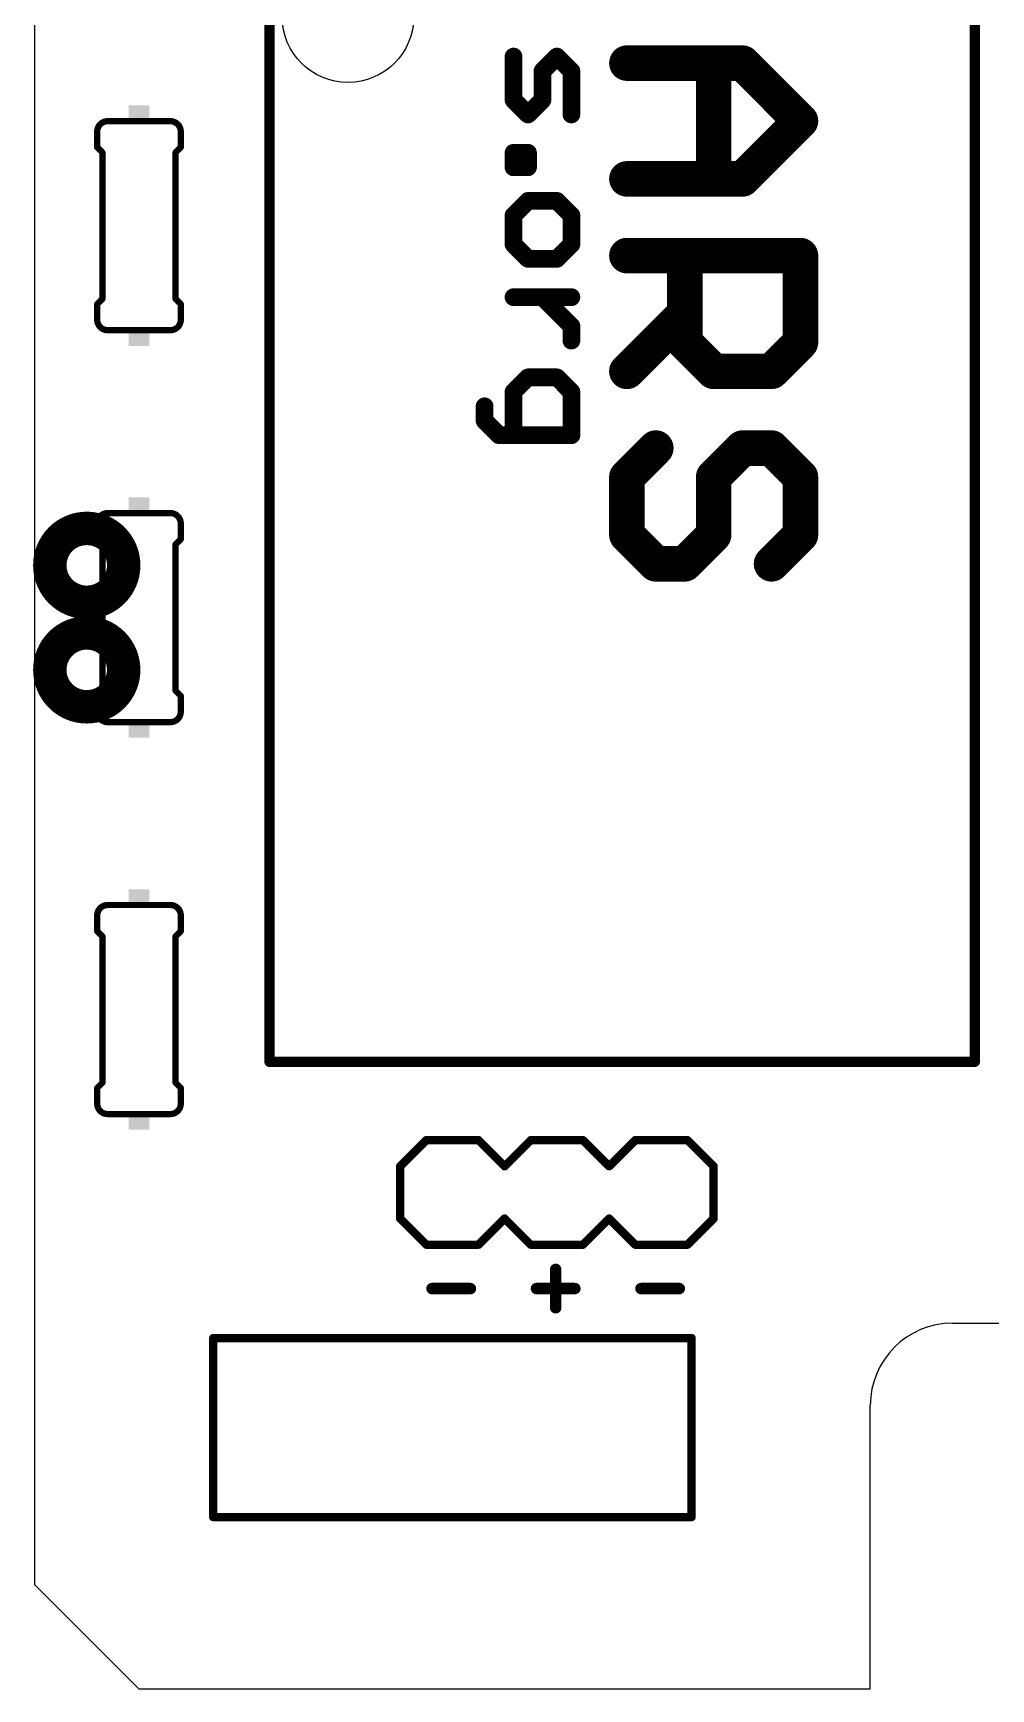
# Model space of a CAD drawing. Extents: x 0 to 99.1, y -0.2 to 81.5.
# Drawn here: x -0.03 to 23.25, y 0 to 40.24 of the extents above; entities that cross this region are included whole.
import ezdxf

# ---------------------------------------------------------------- set-up
doc = ezdxf.new("R2010")
doc.units = 0
doc.layers.add('20', color=178, linetype='CONTINUOUS')
doc.layers.add('21', color=32, linetype='CONTINUOUS')

# ---------------------------------------------------------------- blocks, each defined once
blk = doc.blocks.new('RECT')
blk.add_solid([(-0.5, -0.5), (0.5, -0.5), (-0.5, 0.5), (0.5, 0.5)])

msp = doc.modelspace()

# ---------------------------------------------------------------- linework, layer by layer
at = {"layer": '20'}
for p, q in [((0, 78.74), (0, 2.54)), ((22.32, 8.89), (51.34, 8.89)), ((20.32, 0), (20.32, 6.89)), ((0, 2.54), (2.54, 0)), ((2.54, 0), (20.32, 0))]:
    msp.add_line(p, q, dxfattribs=at)
msp.add_circle((7.62, 40.64), 1.6, dxfattribs=at)
msp.add_arc((22.32, 6.89), 2, 90, 180, dxfattribs=at)
at = {"layer": '21'}
for points, const_width in [([(5.715, 15.24), (5.715, 66.675)], 0.254), ([(22.86, 66.675), (22.86, 15.24)], 0.254), ([(11.6459, 39.6697), (11.6459, 38.6147)], 0.4318), ([(12.3492, 39.318), (12.7009, 39.6697)], 0.4318), ([(12.7009, 39.6697), (13.0526, 39.318)], 0.4318), ([(14.4018, 39.5104), (17.2151, 39.5104)], 0.8636), ([(16.5118, 39.5104), (16.5118, 36.6971)], 0.8636), ([(17.2151, 39.5104), (18.6218, 38.1037)], 0.8636), ([(12.3492, 38.6147), (12.3492, 39.318)], 0.4318), ([(13.0526, 39.318), (13.0526, 38.263)], 0.4318), ([(11.6459, 38.6147), (11.9976, 38.263)], 0.4318), ([(11.9976, 38.263), (12.3492, 38.6147)], 0.4318), ([(18.6218, 38.1037), (17.2151, 36.6971)], 0.8636), ([(1.524, 37.846), (1.524, 37.465)], 0.1524), ([(3.302, 38.1), (1.778, 38.1)], 0.1524), ([(3.556, 37.846), (3.556, 37.465)], 0.1524), ([(1.651, 37.338), (1.524, 37.465)], 0.1524), ([(3.429, 37.338), (3.556, 37.465)], 0.1524), ([(11.6459, 37.3309), (11.9976, 37.3309)], 0.4318), ([(11.6459, 36.9793), (11.6459, 37.3309)], 0.4318), ([(11.9976, 37.3309), (11.9976, 36.9793)], 0.4318), ([(1.651, 37.338), (1.651, 33.782)], 0.1524), ([(3.429, 37.338), (3.429, 33.782)], 0.1524), ([(11.9976, 36.9793), (11.6459, 36.9793)], 0.4318), ([(17.2151, 36.6971), (14.4018, 36.6971)], 0.8636), ([(11.9976, 36.1615), (11.6459, 35.8099)], 0.4318), ([(12.7009, 36.1615), (11.9976, 36.1615)], 0.4318), ([(13.0526, 35.8099), (12.7009, 36.1615)], 0.4318), ([(11.6459, 35.8099), (11.6459, 35.1065)], 0.4318), ([(13.0526, 35.1065), (13.0526, 35.8099)], 0.4318), ([(11.6459, 35.1065), (11.9976, 34.7549)], 0.4318), ([(12.7009, 34.7549), (13.0526, 35.1065)], 0.4318), ([(14.4018, 34.8328), (18.6218, 34.8328)], 0.8636), ([(15.8085, 32.7228), (15.8085, 34.8328)], 0.8636), ([(18.6218, 34.8328), (18.6218, 32.7228)], 0.8636), ([(11.9976, 34.7549), (12.7009, 34.7549)], 0.4318), ([(1.651, 33.782), (1.524, 33.655)], 0.1524), ([(3.429, 33.782), (3.556, 33.655)], 0.1524), ([(11.6459, 33.8227), (13.0526, 33.8227)], 0.4318), ([(12.3492, 33.8227), (13.0526, 33.1194)], 0.4318), ([(15.8085, 33.4261), (14.4018, 32.0195)], 0.8636), ([(1.524, 33.274), (1.524, 33.655)], 0.1524), ([(3.556, 33.274), (3.556, 33.655)], 0.1524), ([(3.302, 33.02), (1.778, 33.02)], 0.1524), ([(13.0526, 33.1194), (13.0526, 32.7677)], 0.4318), ([(16.5118, 32.0195), (15.8085, 32.7228)], 0.8636), ([(18.6218, 32.7228), (17.9185, 32.0195)], 0.8636), ([(17.9185, 32.0195), (16.5118, 32.0195)], 0.8636), ([(11.9976, 31.8737), (11.6459, 31.5221)], 0.4318), ([(12.7009, 31.8737), (11.9976, 31.8737)], 0.4318), ([(13.0526, 31.5221), (12.7009, 31.8737)], 0.4318), ([(11.6459, 31.5221), (11.6459, 30.4671)], 0.4318), ([(13.0526, 30.4671), (13.0526, 31.5221)], 0.4318), ([(10.9426, 31.1704), (10.9426, 30.8187)], 0.4318), ([(10.9426, 30.8187), (11.2942, 30.4671)], 0.4318), ([(11.2942, 30.4671), (13.0526, 30.4671)], 0.4318), ([(14.4018, 29.4519), (15.1051, 30.1552)], 0.8636), ([(17.2151, 30.1552), (16.5118, 29.4519)], 0.8636), ([(17.9185, 30.1552), (17.2151, 30.1552)], 0.8636), ([(18.6218, 29.4519), (17.9185, 30.1552)], 0.8636), ([(14.4018, 28.0452), (14.4018, 29.4519)], 0.8636), ([(16.5118, 29.4519), (16.5118, 28.0452)], 0.8636), ([(18.6218, 28.0452), (18.6218, 29.4519)], 0.8636), ([(3.302, 28.575), (1.778, 28.575)], 0.1524), ([(1.524, 28.321), (1.524, 27.94)], 0.1524), ([(3.556, 28.321), (3.556, 27.94)], 0.1524), ([(15.1051, 27.3419), (14.4018, 28.0452)], 0.8636), ([(16.5118, 28.0452), (15.8085, 27.3419)], 0.8636), ([(17.9185, 27.3419), (18.6218, 28.0452)], 0.8636), ([(1.651, 27.813), (1.524, 27.94)], 0.1524), ([(1.651, 27.813), (1.651, 24.257)], 0.1524), ([(3.429, 27.813), (3.556, 27.94)], 0.1524), ([(3.429, 27.813), (3.429, 24.257)], 0.1524), ([(15.8085, 27.3419), (15.1051, 27.3419)], 0.8636), ([(1.651, 24.257), (1.524, 24.13)], 0.1524), ([(1.524, 23.749), (1.524, 24.13)], 0.1524), ([(3.429, 24.257), (3.556, 24.13)], 0.1524), ([(3.556, 23.749), (3.556, 24.13)], 0.1524), ([(3.302, 23.495), (1.778, 23.495)], 0.1524), ([(3.302, 19.05), (1.778, 19.05)], 0.1524), ([(1.524, 18.796), (1.524, 18.415)], 0.1524), ([(3.556, 18.796), (3.556, 18.415)], 0.1524), ([(1.651, 18.288), (1.524, 18.415)], 0.1524), ([(1.651, 18.288), (1.651, 14.732)], 0.1524), ([(3.429, 18.288), (3.556, 18.415)], 0.1524), ([(3.429, 18.288), (3.429, 14.732)], 0.1524), ([(22.86, 15.24), (5.715, 15.24)], 0.254), ([(1.651, 14.732), (1.524, 14.605)], 0.1524), ([(1.524, 14.224), (1.524, 14.605)], 0.1524), ([(3.429, 14.732), (3.556, 14.605)], 0.1524), ([(3.556, 14.224), (3.556, 14.605)], 0.1524), ([(3.302, 13.97), (1.778, 13.97)], 0.1524), ([(8.89, 12.7), (9.525, 13.335)], 0.2032), ([(9.525, 13.335), (10.795, 13.335)], 0.2032), ([(10.795, 13.335), (11.43, 12.7)], 0.2032), ([(11.43, 12.7), (12.065, 13.335)], 0.2032), ([(12.065, 13.335), (13.335, 13.335)], 0.2032), ([(13.335, 13.335), (13.97, 12.7)], 0.2032), ([(13.97, 12.7), (14.605, 13.335)], 0.2032), ([(14.605, 13.335), (15.875, 13.335)], 0.2032), ([(16.51, 12.7), (15.875, 13.335)], 0.2032), ([(8.89, 11.43), (8.89, 12.7)], 0.2032), ([(16.51, 11.43), (16.51, 12.7)], 0.2032), ([(9.525, 10.795), (8.89, 11.43)], 0.2032), ([(11.43, 11.43), (10.795, 10.795)], 0.2032), ([(12.065, 10.795), (11.43, 11.43)], 0.2032), ([(13.97, 11.43), (13.335, 10.795)], 0.2032), ([(14.605, 10.795), (13.97, 11.43)], 0.2032), ([(15.875, 10.795), (16.51, 11.43)], 0.2032), ([(10.795, 10.795), (9.525, 10.795)], 0.2032), ([(13.335, 10.795), (12.065, 10.795)], 0.2032), ([(15.875, 10.795), (14.605, 10.795)], 0.2032), ([(12.6708, 10.1949), (12.6708, 9.2627)], 0.2794), ([(9.6647, 9.7288), (10.5968, 9.7288)], 0.2794), ([(12.2047, 9.7288), (13.1368, 9.7288)], 0.2794), ([(14.7447, 9.7288), (15.6768, 9.7288)], 0.2794), ([(4.345, 8.525), (4.345, 4.175)], 0.2032), ([(15.975, 8.525), (4.345, 8.525)], 0.2032), ([(15.975, 4.175), (15.975, 8.525)], 0.2032), ([(4.345, 4.175), (15.975, 4.175)], 0.2032)]:
    msp.add_lwpolyline(points, dxfattribs=dict(at, const_width=const_width))
for points, const_width in [([(11.7539, 39.6697, 1), (11.538, 39.6697)], 0.2159), ([(12.7772, 39.746, 1), (12.6246, 39.5934)], 0.2159), ([(12.7772, 39.5934, 1), (12.6246, 39.746)], 0.2159), ([(14.4018, 39.7263, 1), (14.4018, 39.2945)], 0.4318), ([(16.7277, 39.5104, 1), (16.2959, 39.5104)], 0.4318), ([(17.3678, 39.6631, 1), (17.0625, 39.3577)], 0.4318), ([(17.2151, 39.2945, 1), (17.2151, 39.7263)], 0.4318), ([(12.2729, 39.3944, 1), (12.4256, 39.2417)], 0.2159), ([(12.4572, 39.318, 1), (12.2413, 39.318)], 0.2159), ([(13.1605, 39.318, 1), (12.9446, 39.318)], 0.2159), ([(12.9762, 39.2417, 1), (13.1289, 39.3944)], 0.2159), ([(11.7222, 38.691, 1), (11.5696, 38.5384)], 0.2159), ([(11.538, 38.6147, 1), (11.7539, 38.6147)], 0.2159), ([(12.2413, 38.6147, 1), (12.4572, 38.6147)], 0.2159), ([(12.4256, 38.5384, 1), (12.2729, 38.691)], 0.2159), ([(11.9212, 38.3394, 1), (12.0739, 38.1867)], 0.2159), ([(11.9212, 38.1867, 1), (12.0739, 38.3394)], 0.2159), ([(12.9446, 38.263, 1), (13.1605, 38.263)], 0.2159), ([(18.7745, 37.9511, 1), (18.4691, 38.2564)], 0.4318), ([(18.4691, 37.9511, 1), (18.7745, 38.2564)], 0.4318), ([(1.778, 38.1, 0.4142), (1.524, 37.846)], 0.1524), ([(1.5621, 37.846, 1), (1.4859, 37.846)], 0.0762), ([(1.4859, 37.846, 1), (1.5621, 37.846)], 0.0762), ([(1.778, 38.1381, 1), (1.778, 38.0619)], 0.0762), ([(1.778, 38.0619, 1), (1.778, 38.1381)], 0.0762), ([(3.556, 37.846, 0.4142), (3.302, 38.1)], 0.1524), ([(3.302, 38.1381, 1), (3.302, 38.0619)], 0.0762), ([(3.302, 38.0619, 1), (3.302, 38.1381)], 0.0762), ([(3.5941, 37.846, 1), (3.5179, 37.846)], 0.0762), ([(3.5179, 37.846, 1), (3.5941, 37.846)], 0.0762), ([(1.4859, 37.465, 1), (1.5621, 37.465)], 0.0762), ([(1.5509, 37.4919, 1), (1.4971, 37.4381)], 0.0762), ([(3.5179, 37.465, 1), (3.5941, 37.465)], 0.0762), ([(3.5829, 37.4381, 1), (3.5291, 37.4919)], 0.0762), ([(11.6459, 37.4389, 1), (11.6459, 37.223)], 0.2159), ([(11.7539, 37.3309, 1), (11.538, 37.3309)], 0.2159), ([(12.1055, 37.3309, 1), (11.8896, 37.3309)], 0.2159), ([(11.9976, 37.223, 1), (11.9976, 37.4389)], 0.2159), ([(1.6891, 37.338, 1), (1.6129, 37.338)], 0.0762), ([(1.6241, 37.3111, 1), (1.6779, 37.3649)], 0.0762), ([(3.4671, 37.338, 1), (3.3909, 37.338)], 0.0762), ([(3.4021, 37.3649, 1), (3.4559, 37.3111)], 0.0762), ([(11.6459, 37.0872, 1), (11.6459, 36.8713)], 0.2159), ([(11.538, 36.9793, 1), (11.7539, 36.9793)], 0.2159), ([(11.8896, 36.9793, 1), (12.1055, 36.9793)], 0.2159), ([(11.9976, 36.8713, 1), (11.9976, 37.0872)], 0.2159), ([(14.4018, 36.913, 1), (14.4018, 36.4812)], 0.4318), ([(17.0625, 36.8497, 1), (17.3678, 36.5444)], 0.4318), ([(17.2151, 36.4812, 1), (17.2151, 36.913)], 0.4318), ([(16.2959, 36.6971, 1), (16.7277, 36.6971)], 0.4318), ([(11.9976, 36.2695, 1), (11.9976, 36.0536)], 0.2159), ([(12.0739, 36.0852, 1), (11.9212, 36.2379)], 0.2159), ([(12.7772, 36.2379, 1), (12.6246, 36.0852)], 0.2159), ([(12.7009, 36.0536, 1), (12.7009, 36.2695)], 0.2159), ([(11.7539, 35.8099, 1), (11.538, 35.8099)], 0.2159), ([(11.5696, 35.8862, 1), (11.7222, 35.7335)], 0.2159), ([(13.1605, 35.8099, 1), (12.9446, 35.8099)], 0.2159), ([(12.9762, 35.7335, 1), (13.1289, 35.8862)], 0.2159), ([(11.7222, 35.1829, 1), (11.5696, 35.0302)], 0.2159), ([(11.538, 35.1065, 1), (11.7539, 35.1065)], 0.2159), ([(12.9446, 35.1065, 1), (13.1605, 35.1065)], 0.2159), ([(13.1289, 35.0302, 1), (12.9762, 35.1829)], 0.2159), ([(14.4018, 35.0487, 1), (14.4018, 34.6169)], 0.4318), ([(16.0244, 34.8328, 1), (15.5926, 34.8328)], 0.4318), ([(18.8377, 34.8328, 1), (18.4059, 34.8328)], 0.4318), ([(18.6218, 34.6169, 1), (18.6218, 35.0487)], 0.4318), ([(11.9976, 34.8628, 1), (11.9976, 34.6469)], 0.2159), ([(11.9212, 34.6785, 1), (12.0739, 34.8312)], 0.2159), ([(12.6246, 34.8312, 1), (12.7772, 34.6785)], 0.2159), ([(12.7009, 34.6469, 1), (12.7009, 34.8628)], 0.2159), ([(1.6129, 33.782, 1), (1.6891, 33.782)], 0.0762), ([(1.6779, 33.7551, 1), (1.6241, 33.8089)], 0.0762), ([(3.3909, 33.782, 1), (3.4671, 33.782)], 0.0762), ([(3.4559, 33.8089, 1), (3.4021, 33.7551)], 0.0762), ([(11.6459, 33.9307, 1), (11.6459, 33.7148)], 0.2159), ([(12.4256, 33.8991, 1), (12.2729, 33.7464)], 0.2159), ([(13.0526, 33.7148, 1), (13.0526, 33.9307)], 0.2159), ([(15.9611, 33.2735, 1), (15.6558, 33.5788)], 0.4318), ([(1.5621, 33.655, 1), (1.4859, 33.655)], 0.0762), ([(1.4971, 33.6819, 1), (1.5509, 33.6281)], 0.0762), ([(3.5941, 33.655, 1), (3.5179, 33.655)], 0.0762), ([(3.5291, 33.6281, 1), (3.5829, 33.6819)], 0.0762), ([(1.524, 33.274, 0.4142), (1.778, 33.02)], 0.1524), ([(1.5621, 33.274, 1), (1.4859, 33.274)], 0.0762), ([(1.4859, 33.274, 1), (1.5621, 33.274)], 0.0762), ([(1.778, 33.0581, 1), (1.778, 32.9819)], 0.0762), ([(1.778, 32.9819, 1), (1.778, 33.0581)], 0.0762), ([(3.302, 33.02, 0.4142), (3.556, 33.274)], 0.1524), ([(3.302, 33.0581, 1), (3.302, 32.9819)], 0.0762), ([(3.302, 32.9819, 1), (3.302, 33.0581)], 0.0762), ([(3.5941, 33.274, 1), (3.5179, 33.274)], 0.0762), ([(3.5179, 33.274, 1), (3.5941, 33.274)], 0.0762), ([(13.1605, 33.1194, 1), (12.9446, 33.1194)], 0.2159), ([(12.9762, 33.0431, 1), (13.1289, 33.1957)], 0.2159), ([(15.9611, 32.8755, 1), (15.6558, 32.5701)], 0.4318), ([(18.7745, 32.5701, 1), (18.4691, 32.8755)], 0.4318), ([(12.9446, 32.7677, 1), (13.1605, 32.7677)], 0.2159), ([(15.5926, 32.7228, 1), (16.0244, 32.7228)], 0.4318), ([(18.4059, 32.7228, 1), (18.8377, 32.7228)], 0.4318), ([(14.2491, 32.1721, 1), (14.5545, 31.8668)], 0.4318), ([(16.5118, 32.2354, 1), (16.5118, 31.8036)], 0.4318), ([(16.3591, 31.8668, 1), (16.6645, 32.1721)], 0.4318), ([(17.7658, 32.1721, 1), (18.0711, 31.8668)], 0.4318), ([(17.9185, 31.8036, 1), (17.9185, 32.2354)], 0.4318), ([(11.9976, 31.9817, 1), (11.9976, 31.7658)], 0.2159), ([(12.0739, 31.7974, 1), (11.9212, 31.9501)], 0.2159), ([(12.7772, 31.9501, 1), (12.6246, 31.7974)], 0.2159), ([(12.7009, 31.7658, 1), (12.7009, 31.9817)], 0.2159), ([(11.7539, 31.5221, 1), (11.538, 31.5221)], 0.2159), ([(11.5696, 31.5984, 1), (11.7222, 31.4457)], 0.2159), ([(13.1605, 31.5221, 1), (12.9446, 31.5221)], 0.2159), ([(12.9762, 31.4457, 1), (13.1289, 31.5984)], 0.2159), ([(11.0189, 30.8951, 1), (10.8662, 30.7424)], 0.2159), ([(11.0505, 31.1704, 1), (10.8346, 31.1704)], 0.2159), ([(10.8346, 30.8187, 1), (11.0505, 30.8187)], 0.2159), ([(11.2942, 30.575, 1), (11.2942, 30.3591)], 0.2159), ([(11.2179, 30.3907, 1), (11.3706, 30.5434)], 0.2159), ([(13.0526, 30.3591, 1), (13.0526, 30.575)], 0.2159), ([(15.2578, 30.0026, 1), (14.9525, 30.3079)], 0.4318), ([(17.2151, 30.3711, 1), (17.2151, 29.9393)], 0.4318), ([(17.3678, 30.0026, 1), (17.0625, 30.3079)], 0.4318), ([(18.0711, 30.3079, 1), (17.7658, 30.0026)], 0.4318), ([(17.9185, 29.9393, 1), (17.9185, 30.3711)], 0.4318), ([(11.538, 30.4671, 1), (11.7539, 30.4671)], 0.2159), ([(12.9446, 30.4671, 1), (13.1605, 30.4671)], 0.2159), ([(14.6177, 29.4519, 1), (14.1859, 29.4519)], 0.4318), ([(14.2491, 29.6045, 1), (14.5545, 29.2992)], 0.4318), ([(16.7277, 29.4519, 1), (16.2959, 29.4519)], 0.4318), ([(16.3591, 29.6045, 1), (16.6645, 29.2992)], 0.4318), ([(18.8377, 29.4519, 1), (18.4059, 29.4519)], 0.4318), ([(18.4691, 29.2992, 1), (18.7745, 29.6045)], 0.4318), ([(1.27, 26.407, 1), (1.27, 28.203, 1), (1.27, 26.407)], 0.8128), ([(1.778, 28.575, 0.4142), (1.524, 28.321)], 0.1524), ([(1.778, 28.6131, 1), (1.778, 28.5369)], 0.0762), ([(1.778, 28.5369, 1), (1.778, 28.6131)], 0.0762), ([(3.556, 28.321, 0.4142), (3.302, 28.575)], 0.1524), ([(3.302, 28.6131, 1), (3.302, 28.5369)], 0.0762), ([(3.302, 28.5369, 1), (3.302, 28.6131)], 0.0762), ([(1.5621, 28.321, 1), (1.4859, 28.321)], 0.0762), ([(1.4859, 28.321, 1), (1.5621, 28.321)], 0.0762), ([(3.5941, 28.321, 1), (3.5179, 28.321)], 0.0762), ([(3.5179, 28.321, 1), (3.5941, 28.321)], 0.0762), ([(14.5545, 28.1979, 1), (14.2491, 27.8925)], 0.4318), ([(14.1859, 28.0452, 1), (14.6177, 28.0452)], 0.4318), ([(16.2959, 28.0452, 1), (16.7277, 28.0452)], 0.4318), ([(16.6645, 27.8925, 1), (16.3591, 28.1979)], 0.4318), ([(18.4059, 28.0452, 1), (18.8377, 28.0452)], 0.4318), ([(18.7745, 27.8925, 1), (18.4691, 28.1979)], 0.4318), ([(1.4859, 27.94, 1), (1.5621, 27.94)], 0.0762), ([(1.5509, 27.9669, 1), (1.4971, 27.9131)], 0.0762), ([(1.6891, 27.813, 1), (1.6129, 27.813)], 0.0762), ([(1.6241, 27.7861, 1), (1.6779, 27.8399)], 0.0762), ([(3.4671, 27.813, 1), (3.3909, 27.813)], 0.0762), ([(3.4021, 27.8399, 1), (3.4559, 27.7861)], 0.0762), ([(3.5179, 27.94, 1), (3.5941, 27.94)], 0.0762), ([(3.5829, 27.9131, 1), (3.5291, 27.9669)], 0.0762), ([(15.1051, 27.5578, 1), (15.1051, 27.126)], 0.4318), ([(15.8085, 27.126, 1), (15.8085, 27.5578)], 0.4318), ([(14.9525, 27.1892, 1), (15.2578, 27.4945)], 0.4318), ([(15.6558, 27.4945, 1), (15.9611, 27.1892)], 0.4318), ([(17.7658, 27.4945, 1), (18.0711, 27.1892)], 0.4318), ([(1.27, 23.867, 1), (1.27, 25.663, 1), (1.27, 23.867)], 0.8128), ([(1.5621, 24.13, 1), (1.4859, 24.13)], 0.0762), ([(1.4971, 24.1569, 1), (1.5509, 24.1031)], 0.0762), ([(1.6129, 24.257, 1), (1.6891, 24.257)], 0.0762), ([(1.6779, 24.2301, 1), (1.6241, 24.2839)], 0.0762), ([(3.3909, 24.257, 1), (3.4671, 24.257)], 0.0762), ([(3.4559, 24.2839, 1), (3.4021, 24.2301)], 0.0762), ([(3.5941, 24.13, 1), (3.5179, 24.13)], 0.0762), ([(3.5291, 24.1031, 1), (3.5829, 24.1569)], 0.0762), ([(1.524, 23.749, 0.4142), (1.778, 23.495)], 0.1524), ([(1.5621, 23.749, 1), (1.4859, 23.749)], 0.0762), ([(1.4859, 23.749, 1), (1.5621, 23.749)], 0.0762), ([(3.302, 23.495, 0.4142), (3.556, 23.749)], 0.1524), ([(3.5941, 23.749, 1), (3.5179, 23.749)], 0.0762), ([(3.5179, 23.749, 1), (3.5941, 23.749)], 0.0762), ([(1.778, 23.5331, 1), (1.778, 23.4569)], 0.0762), ([(1.778, 23.4569, 1), (1.778, 23.5331)], 0.0762), ([(3.302, 23.5331, 1), (3.302, 23.4569)], 0.0762), ([(3.302, 23.4569, 1), (3.302, 23.5331)], 0.0762), ([(1.778, 19.05, 0.4142), (1.524, 18.796)], 0.1524), ([(1.778, 19.0881, 1), (1.778, 19.0119)], 0.0762), ([(1.778, 19.0119, 1), (1.778, 19.0881)], 0.0762), ([(3.556, 18.796, 0.4142), (3.302, 19.05)], 0.1524), ([(3.302, 19.0881, 1), (3.302, 19.0119)], 0.0762), ([(3.302, 19.0119, 1), (3.302, 19.0881)], 0.0762), ([(1.5621, 18.796, 1), (1.4859, 18.796)], 0.0762), ([(1.4859, 18.796, 1), (1.5621, 18.796)], 0.0762), ([(3.5941, 18.796, 1), (3.5179, 18.796)], 0.0762), ([(3.5179, 18.796, 1), (3.5941, 18.796)], 0.0762), ([(1.4859, 18.415, 1), (1.5621, 18.415)], 0.0762), ([(1.5509, 18.4419, 1), (1.4971, 18.3881)], 0.0762), ([(1.6891, 18.288, 1), (1.6129, 18.288)], 0.0762), ([(1.6241, 18.2611, 1), (1.6779, 18.3149)], 0.0762), ([(3.4671, 18.288, 1), (3.3909, 18.288)], 0.0762), ([(3.4021, 18.3149, 1), (3.4559, 18.2611)], 0.0762), ([(3.5179, 18.415, 1), (3.5941, 18.415)], 0.0762), ([(3.5829, 18.3881, 1), (3.5291, 18.4419)], 0.0762), ([(5.715, 15.3035, 1), (5.715, 15.1765)], 0.127), ([(5.6515, 15.24, 1), (5.7785, 15.24)], 0.127), ([(22.7965, 15.24, 1), (22.9235, 15.24)], 0.127), ([(22.86, 15.1765, 1), (22.86, 15.3035)], 0.127), ([(1.5621, 14.605, 1), (1.4859, 14.605)], 0.0762), ([(1.4971, 14.6319, 1), (1.5509, 14.5781)], 0.0762), ([(1.6129, 14.732, 1), (1.6891, 14.732)], 0.0762), ([(1.6779, 14.7051, 1), (1.6241, 14.7589)], 0.0762), ([(3.3909, 14.732, 1), (3.4671, 14.732)], 0.0762), ([(3.4559, 14.7589, 1), (3.4021, 14.7051)], 0.0762), ([(3.5941, 14.605, 1), (3.5179, 14.605)], 0.0762), ([(3.5291, 14.5781, 1), (3.5829, 14.6319)], 0.0762), ([(1.524, 14.224, 0.4142), (1.778, 13.97)], 0.1524), ([(1.5621, 14.224, 1), (1.4859, 14.224)], 0.0762), ([(1.4859, 14.224, 1), (1.5621, 14.224)], 0.0762), ([(3.302, 13.97, 0.4142), (3.556, 14.224)], 0.1524), ([(3.5941, 14.224, 1), (3.5179, 14.224)], 0.0762), ([(3.5179, 14.224, 1), (3.5941, 14.224)], 0.0762), ([(1.778, 14.0081, 1), (1.778, 13.9319)], 0.0762), ([(1.778, 13.9319, 1), (1.778, 14.0081)], 0.0762), ([(3.302, 14.0081, 1), (3.302, 13.9319)], 0.0762), ([(3.302, 13.9319, 1), (3.302, 14.0081)], 0.0762), ([(9.525, 13.3858, 1), (9.525, 13.2842)], 0.1016), ([(9.5609, 13.2991, 1), (9.4891, 13.3709)], 0.1016), ([(10.8309, 13.3709, 1), (10.7591, 13.2991)], 0.1016), ([(10.795, 13.2842, 1), (10.795, 13.3858)], 0.1016), ([(12.065, 13.3858, 1), (12.065, 13.2842)], 0.1016), ([(12.1009, 13.2991, 1), (12.0291, 13.3709)], 0.1016), ([(13.3709, 13.3709, 1), (13.2991, 13.2991)], 0.1016), ([(13.335, 13.2842, 1), (13.335, 13.3858)], 0.1016), ([(14.605, 13.3858, 1), (14.605, 13.2842)], 0.1016), ([(14.6409, 13.2991, 1), (14.5691, 13.3709)], 0.1016), ([(15.9109, 13.3709, 1), (15.8391, 13.2991)], 0.1016), ([(15.875, 13.2842, 1), (15.875, 13.3858)], 0.1016), ([(8.9408, 12.7, 1), (8.8392, 12.7)], 0.1016), ([(8.8541, 12.7359, 1), (8.9259, 12.6641)], 0.1016), ([(11.3941, 12.7359, 1), (11.4659, 12.6641)], 0.1016), ([(11.3941, 12.6641, 1), (11.4659, 12.7359)], 0.1016), ([(13.9341, 12.7359, 1), (14.0059, 12.6641)], 0.1016), ([(13.9341, 12.6641, 1), (14.0059, 12.7359)], 0.1016), ([(16.5608, 12.7, 1), (16.4592, 12.7)], 0.1016), ([(16.4741, 12.6641, 1), (16.5459, 12.7359)], 0.1016), ([(8.9259, 11.4659, 1), (8.8541, 11.3941)], 0.1016), ([(8.8392, 11.43, 1), (8.9408, 11.43)], 0.1016), ([(11.4659, 11.4659, 1), (11.3941, 11.3941)], 0.1016), ([(11.4659, 11.3941, 1), (11.3941, 11.4659)], 0.1016), ([(14.0059, 11.4659, 1), (13.9341, 11.3941)], 0.1016), ([(14.0059, 11.3941, 1), (13.9341, 11.4659)], 0.1016), ([(16.4592, 11.43, 1), (16.5608, 11.43)], 0.1016), ([(16.5459, 11.3941, 1), (16.4741, 11.4659)], 0.1016), ([(9.525, 10.8458, 1), (9.525, 10.7442)], 0.1016), ([(9.4891, 10.7591, 1), (9.5609, 10.8309)], 0.1016), ([(10.7591, 10.8309, 1), (10.8309, 10.7591)], 0.1016), ([(10.795, 10.7442, 1), (10.795, 10.8458)], 0.1016), ([(12.065, 10.8458, 1), (12.065, 10.7442)], 0.1016), ([(12.0291, 10.7591, 1), (12.1009, 10.8309)], 0.1016), ([(13.2991, 10.8309, 1), (13.3709, 10.7591)], 0.1016), ([(13.335, 10.7442, 1), (13.335, 10.8458)], 0.1016), ([(14.605, 10.8458, 1), (14.605, 10.7442)], 0.1016), ([(14.5691, 10.7591, 1), (14.6409, 10.8309)], 0.1016), ([(15.8391, 10.8309, 1), (15.9109, 10.7591)], 0.1016), ([(15.875, 10.7442, 1), (15.875, 10.8458)], 0.1016), ([(12.7406, 10.1949, 1), (12.6009, 10.1949)], 0.1397), ([(9.6647, 9.7986, 1), (9.6647, 9.6589)], 0.1397), ([(10.5968, 9.6589, 1), (10.5968, 9.7986)], 0.1397), ([(12.2047, 9.7986, 1), (12.2047, 9.6589)], 0.1397), ([(13.1368, 9.6589, 1), (13.1368, 9.7986)], 0.1397), ([(14.7447, 9.7986, 1), (14.7447, 9.6589)], 0.1397), ([(15.6768, 9.6589, 1), (15.6768, 9.7986)], 0.1397), ([(12.6009, 9.2627, 1), (12.7406, 9.2627)], 0.1397), ([(4.3958, 8.525, 1), (4.2942, 8.525)], 0.1016), ([(4.345, 8.5758, 1), (4.345, 8.4742)], 0.1016), ([(16.0258, 8.525, 1), (15.9242, 8.525)], 0.1016), ([(15.975, 8.4742, 1), (15.975, 8.5758)], 0.1016), ([(4.345, 4.2258, 1), (4.345, 4.1242)], 0.1016), ([(4.2942, 4.175, 1), (4.3958, 4.175)], 0.1016), ([(15.9242, 4.175, 1), (16.0258, 4.175)], 0.1016), ([(15.975, 4.1242, 1), (15.975, 4.2258)], 0.1016)]:
    msp.add_lwpolyline(points, format="xyb", dxfattribs=dict(at, const_width=const_width))

# ---------------------------------------------------------------- block references
at = {"layer": '21', "xscale": 0.381, "yscale": 0.508, "rotation": 90}
for p in [(2.54, 38.2905), (2.54, 32.8295), (2.54, 28.7655), (2.54, 23.3045), (2.54, 19.2405), (2.54, 13.7795)]:
    msp.add_blockref('RECT', p, dxfattribs=at)

doc.saveas('drawing.dxf')
